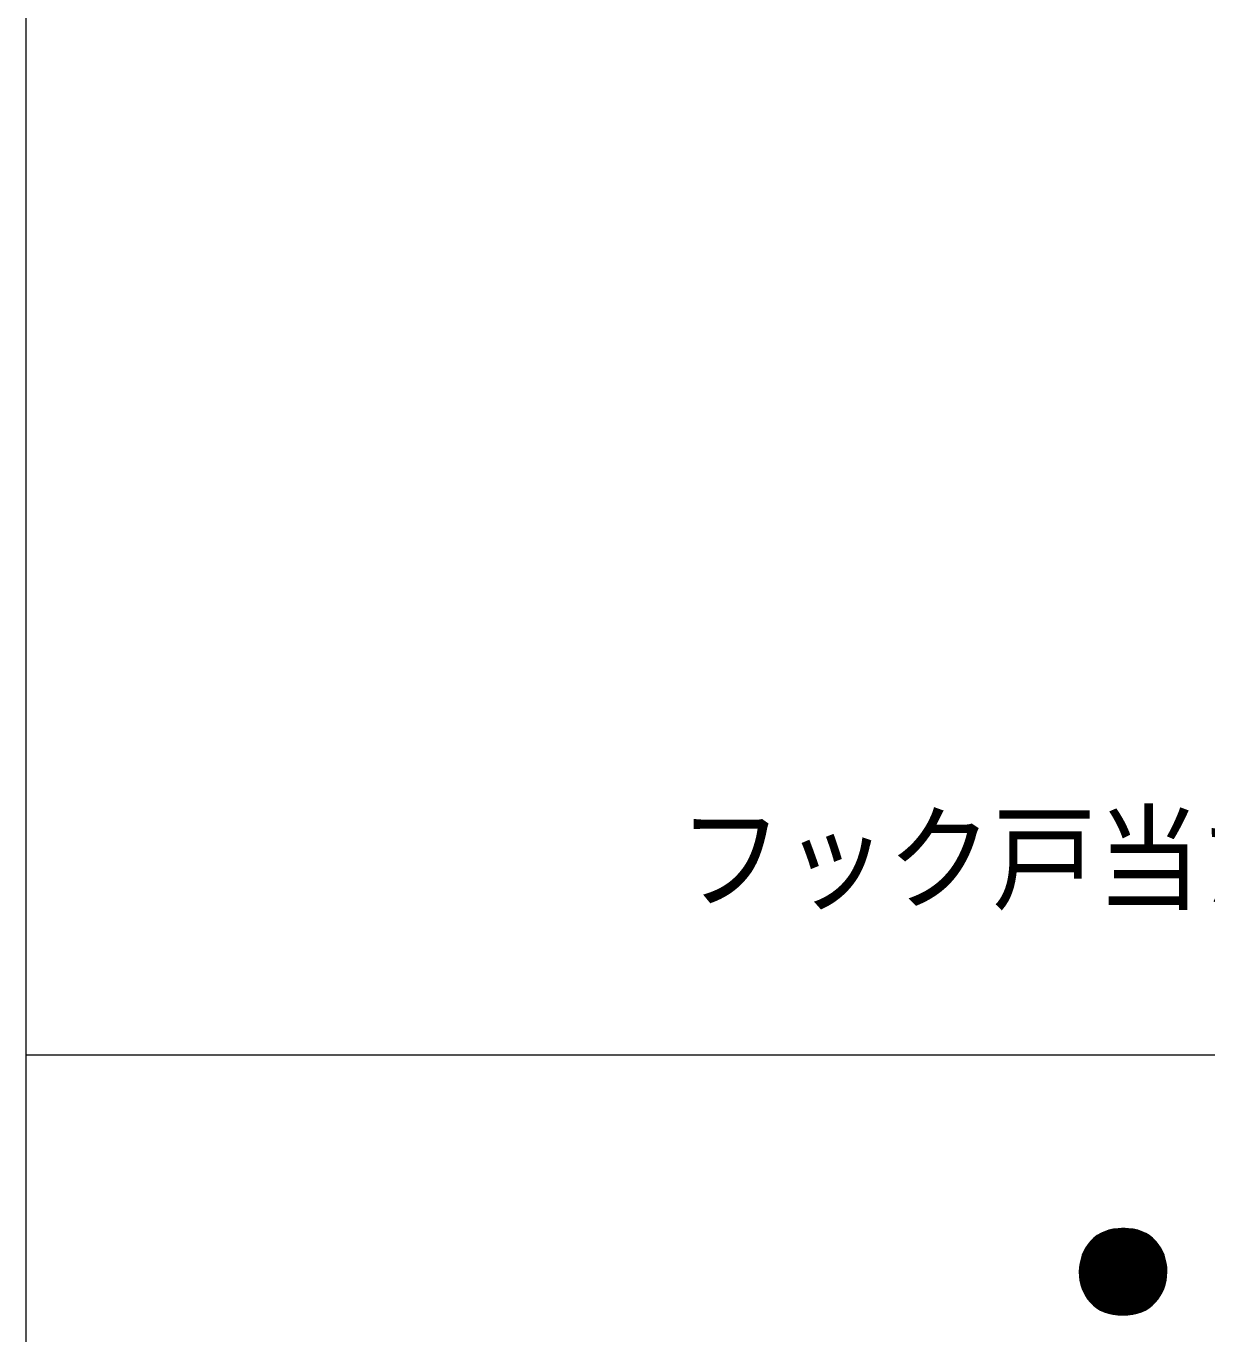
# Model space of a CAD drawing. Units: millimetres, scale not verified. Extents: x -4547 to 4547, y -2284 to 2284.
# Drawn here: x -4340.6 to -4003, y -1932.3 to -1558.3 of the extents above; entities that cross this region are included whole.
import ezdxf
from ezdxf.enums import TextEntityAlignment as Align

# ---------------------------------------------------------------- set-up
doc = ezdxf.new("R2010")
doc.units = ezdxf.units.MM
doc.header["$LTSCALE"] = 20
for name, color, linetype, lineweight in [('0-3_2寸法-3', 7, 'Continuous', 9), ('0-4_3一般', 7, 'Continuous', 9), ('0-5_1図面枠', 7, 'Continuous', 9)]:
    doc.layers.add(name, color=color, linetype=linetype, lineweight=lineweight)
doc.styles.add('ＭＳ ゴシック', font='')
doc.styles.get('ＭＳ ゴシック').set_extended_font_data('MS Gothic')

# ---------------------------------------------------------------- blocks, each defined once
blk = doc.blocks.new('グループ-114')
at = {"layer": '0-5_1図面枠'}
blk.add_line((-60000, -37050), (60000, -37050), dxfattribs=at)
blk.add_lwpolyline([(-60000, 41550), (60000, 41550), (60000, -41550), (-60000, -41550)], close=True, dxfattribs=at)
blk = doc.blocks.new('グループ-115')
at = {"layer": '0-4_3一般'}
for p, q in [((-53605.6, -38068.2), (-53845.5, -38068.2)), ((-53614.3, -38064.2), (-53836.7, -38064.2)), ((-53624.5, -38060.2), (-53826.5, -38060.2)), ((-53636.6, -38056.2), (-53814.4, -38056.2)), ((-53651.3, -38052.2), (-53799.6, -38052.2)), ((-53669.9, -38048.2), (-53781, -38048.2)), ((-53714.8, -38044.2), (-53736, -38044.2)), ((-53519.3, -38144.2), (-53932.6, -38144.2)), ((-53522, -38140.2), (-53929.9, -38140.2)), ((-53524.7, -38136.2), (-53927.2, -38136.2)), ((-53527.8, -38132.2), (-53924.1, -38132.2)), ((-53531, -38128.2), (-53920.7, -38128.2)), ((-53534.3, -38124.2), (-53917.4, -38124.2)), ((-53537.6, -38120.2), (-53914.1, -38120.2)), ((-53540.8, -38116.2), (-53910.8, -38116.2)), ((-53544.9, -38112.2), (-53906.7, -38112.2)), ((-53548.9, -38108.2), (-53902.7, -38108.2)), ((-53552.9, -38104.2), (-53898.6, -38104.2)), ((-53556.9, -38100.2), (-53894.5, -38100.2)), ((-53561.8, -38096.2), (-53889.7, -38096.2)), ((-53566.9, -38092.2), (-53884.5, -38092.2)), ((-53572, -38088.2), (-53879.3, -38088.2)), ((-53577.2, -38084.2), (-53874.1, -38084.2)), ((-53583.8, -38080.2), (-53867.4, -38080.2)), ((-53590.4, -38076.2), (-53860.8, -38076.2)), ((-53597, -38072.2), (-53854.2, -38072.2)), ((-53486.1, -38216.2), (-53966.7, -38216.2)), ((-53487.3, -38212.2), (-53965.4, -38212.2)), ((-53488.6, -38208.2), (-53964.1, -38208.2)), ((-53489.9, -38204.2), (-53962.8, -38204.2)), ((-53491.1, -38200.2), (-53961.5, -38200.2)), ((-53492.4, -38196.2), (-53960.2, -38196.2)), ((-53494, -38192.2), (-53958.5, -38192.2)), ((-53495.7, -38188.2), (-53956.7, -38188.2)), ((-53497.4, -38184.2), (-53955, -38184.2)), ((-53499.1, -38180.2), (-53953.2, -38180.2)), ((-53500.8, -38176.2), (-53951.5, -38176.2)), ((-53502.8, -38172.2), (-53949.5, -38172.2)), ((-53505, -38168.2), (-53947.3, -38168.2)), ((-53507.1, -38164.2), (-53945, -38164.2)), ((-53509.3, -38160.2), (-53942.8, -38160.2)), ((-53511.5, -38156.2), (-53940.6, -38156.2)), ((-53513.9, -38152.2), (-53938.1, -38152.2)), ((-53516.6, -38148.2), (-53935.4, -38148.2)), ((-53476.7, -38292.2), (-53977, -38292.2)), ((-53476.7, -38288.2), (-53976.9, -38288.2)), ((-53476.9, -38284.2), (-53976.7, -38284.2)), ((-53477, -38280.2), (-53976.5, -38280.2)), ((-53477.2, -38276.2), (-53976.3, -38276.2)), ((-53477.3, -38272.2), (-53976.1, -38272.2)), ((-53477.4, -38268.2), (-53975.9, -38268.2)), ((-53477.7, -38264.2), (-53975.6, -38264.2)), ((-53478.2, -38260.2), (-53975.1, -38260.2)), ((-53478.7, -38256.2), (-53974.6, -38256.2)), ((-53479.2, -38252.2), (-53974, -38252.2)), ((-53479.6, -38248.2), (-53973.5, -38248.2)), ((-53480.1, -38244.2), (-53973, -38244.2)), ((-53480.7, -38240.2), (-53972.3, -38240.2)), ((-53481.6, -38236.2), (-53971.4, -38236.2)), ((-53482.5, -38232.2), (-53970.5, -38232.2)), ((-53483.3, -38228.2), (-53969.6, -38228.2)), ((-53484.2, -38224.2), (-53968.7, -38224.2)), ((-53485, -38220.2), (-53967.8, -38220.2)), ((-53476.9, -38296.2), (-53976.8, -38296.2)), ((-53477.1, -38300.2), (-53976.7, -38300.2)), ((-53477.2, -38304.2), (-53976.5, -38304.2)), ((-53477.4, -38308.2), (-53976.4, -38308.2)), ((-53477.6, -38312.2), (-53976.3, -38312.2)), ((-53477.8, -38316.2), (-53976.1, -38316.2)), ((-53478.3, -38320.2), (-53975.6, -38320.2)), ((-53478.9, -38324.2), (-53975.1, -38324.2)), ((-53479.4, -38328.2), (-53974.7, -38328.2)), ((-53479.9, -38332.2), (-53974.2, -38332.2)), ((-53480.5, -38336.2), (-53973.7, -38336.2)), ((-53481, -38340.2), (-53973.2, -38340.2)), ((-53481.9, -38344.2), (-53972.4, -38344.2)), ((-53482.8, -38348.2), (-53971.5, -38348.2)), ((-53483.7, -38352.2), (-53970.7, -38352.2)), ((-53484.6, -38356.2), (-53969.8, -38356.2)), ((-53485.5, -38360.2), (-53969, -38360.2)), ((-53486.4, -38364.2), (-53968, -38364.2)), ((-53487.7, -38368.2), (-53966.8, -38368.2)), ((-53489, -38372.2), (-53965.5, -38372.2)), ((-53490.3, -38376.2), (-53964.3, -38376.2)), ((-53491.6, -38380.2), (-53963, -38380.2)), ((-53492.9, -38384.2), (-53961.8, -38384.2)), ((-53494.5, -38388.2), (-53960.3, -38388.2)), ((-53496.2, -38392.2), (-53958.6, -38392.2)), ((-53498, -38396.2), (-53956.9, -38396.2)), ((-53499.7, -38400.2), (-53955.2, -38400.2)), ((-53501.4, -38404.2), (-53953.5, -38404.2)), ((-53503.3, -38408.2), (-53951.7, -38408.2)), ((-53505.5, -38412.2), (-53949.5, -38412.2)), ((-53507.7, -38416.2), (-53947.3, -38416.2)), ((-53509.9, -38420.2), (-53945.2, -38420.2)), ((-53512.1, -38424.2), (-53943, -38424.2)), ((-53514.4, -38428.2), (-53940.8, -38428.2)), ((-53517.2, -38432.2), (-53938.1, -38432.2)), ((-53519.9, -38436.2), (-53935.4, -38436.2)), ((-53522.6, -38440.2), (-53932.7, -38440.2)), ((-53525.4, -38444.2), (-53930, -38444.2)), ((-53528.3, -38448.2), (-53927.2, -38448.2)), ((-53531.6, -38452.2), (-53923.9, -38452.2)), ((-53534.9, -38456.2), (-53920.6, -38456.2)), ((-53538.2, -38460.2), (-53917.4, -38460.2)), ((-53541.5, -38464.2), (-53914.1, -38464.2)), ((-53545.3, -38468.2), (-53910.4, -38468.2)), ((-53549.4, -38472.2), (-53906.3, -38472.2)), ((-53553.4, -38476.2), (-53902.3, -38476.2)), ((-53557.5, -38480.2), (-53898.3, -38480.2)), ((-53561.9, -38484.2), (-53893.9, -38484.2)), ((-53567.1, -38488.2), (-53888.8, -38488.2)), ((-53572.2, -38492.2), (-53883.7, -38492.2)), ((-53577.4, -38496.2), (-53878.6, -38496.2)), ((-53583.6, -38500.2), (-53872.5, -38500.2)), ((-53590.2, -38504.2), (-53865.9, -38504.2)), ((-53596.8, -38508.2), (-53859.3, -38508.2)), ((-53604.7, -38512.2), (-53851.5, -38512.2)), ((-53613.4, -38516.2), (-53842.7, -38516.2)), ((-53622.3, -38520.2), (-53833.9, -38520.2)), ((-53634.4, -38524.2), (-53821.9, -38524.2)), ((-53646.8, -38528.2), (-53809.5, -38528.2)), ((-53665, -38532.2), (-53791.4, -38532.2)), ((-53692.1, -38536.2), (-53764.3, -38536.2))]:
    blk.add_line(p, q, dxfattribs=at)
for points in [[(-53725.4, -38043.8), (-53754.5, -38044.9), (-53781.9, -38048.3), (-53807.6, -38053.9), (-53831.6, -38061.9), (-53854, -38072), (-53874.6, -38084.5), (-53893.5, -38099.2), (-53910.8, -38116.2), (-53926.2, -38134.7), (-53939.5, -38154.2), (-53950.9, -38174.7), (-53960.2, -38196.1), (-53967.4, -38218.4), (-53972.6, -38241.6), (-53975.8, -38265.8), (-53977, -38291), (-53976.1, -38316.1), (-53973.2, -38340.3), (-53968.2, -38363.5), (-53961.2, -38385.9), (-53952.2, -38407.2), (-53941.1, -38427.7), (-53928, -38447.2), (-53912.8, -38465.8), (-53895.7, -38482.7), (-53876.9, -38497.4), (-53856.5, -38509.9), (-53834.2, -38520.1), (-53810.3, -38528), (-53784.7, -38533.6), (-53757.3, -38537), (-53728.2, -38538.2), (-53699.1, -38537), (-53671.7, -38533.6), (-53646, -38528), (-53622, -38520.1), (-53599.7, -38509.9), (-53579, -38497.4), (-53560.1, -38482.7)], [(-53560.1, -38482.7), (-53542.8, -38465.8), (-53527.5, -38447.2), (-53514.1, -38427.7), (-53502.8, -38407.2), (-53493.5, -38385.9), (-53486.2, -38363.5), (-53481, -38340.3), (-53477.8, -38316.1), (-53476.6, -38291), (-53477.5, -38265.8), (-53480.4, -38241.6), (-53485.4, -38218.4), (-53492.4, -38196.1), (-53501.4, -38174.7), (-53512.5, -38154.2), (-53525.7, -38134.7), (-53540.8, -38116.2), (-53557.9, -38099.2), (-53576.7, -38084.5), (-53597.2, -38072), (-53619.4, -38061.9), (-53643.3, -38053.9), (-53669, -38048.3), (-53696.3, -38044.9), (-53725.4, -38043.8)]]:
    blk.add_lwpolyline(points, dxfattribs=at)
blk = doc.blocks.new('図面枠')
at = {"layer": '0-5_1図面枠'}
for name in ['グループ-114', 'グループ-115']:
    blk.add_blockref(name, (0, 0), dxfattribs=at)

msp = doc.modelspace()

# ---------------------------------------------------------------- block references
at = {"layer": '0-5_1図面枠', "xscale": 0.05, "yscale": 0.05}
msp.add_blockref('図面枠', (-1340.62, 0), dxfattribs=at)

# ---------------------------------------------------------------- texts
at = {"layer": '0-3_2寸法-3', "style": 'ＭＳ ゴシック', "width": 0.9}
msp.add_text('フック戸当たり\u3000', height=24.34, dxfattribs=at).set_placement((-4154.06, -1815.75), align=Align.BOTTOM_LEFT)

doc.saveas('drawing.dxf')
